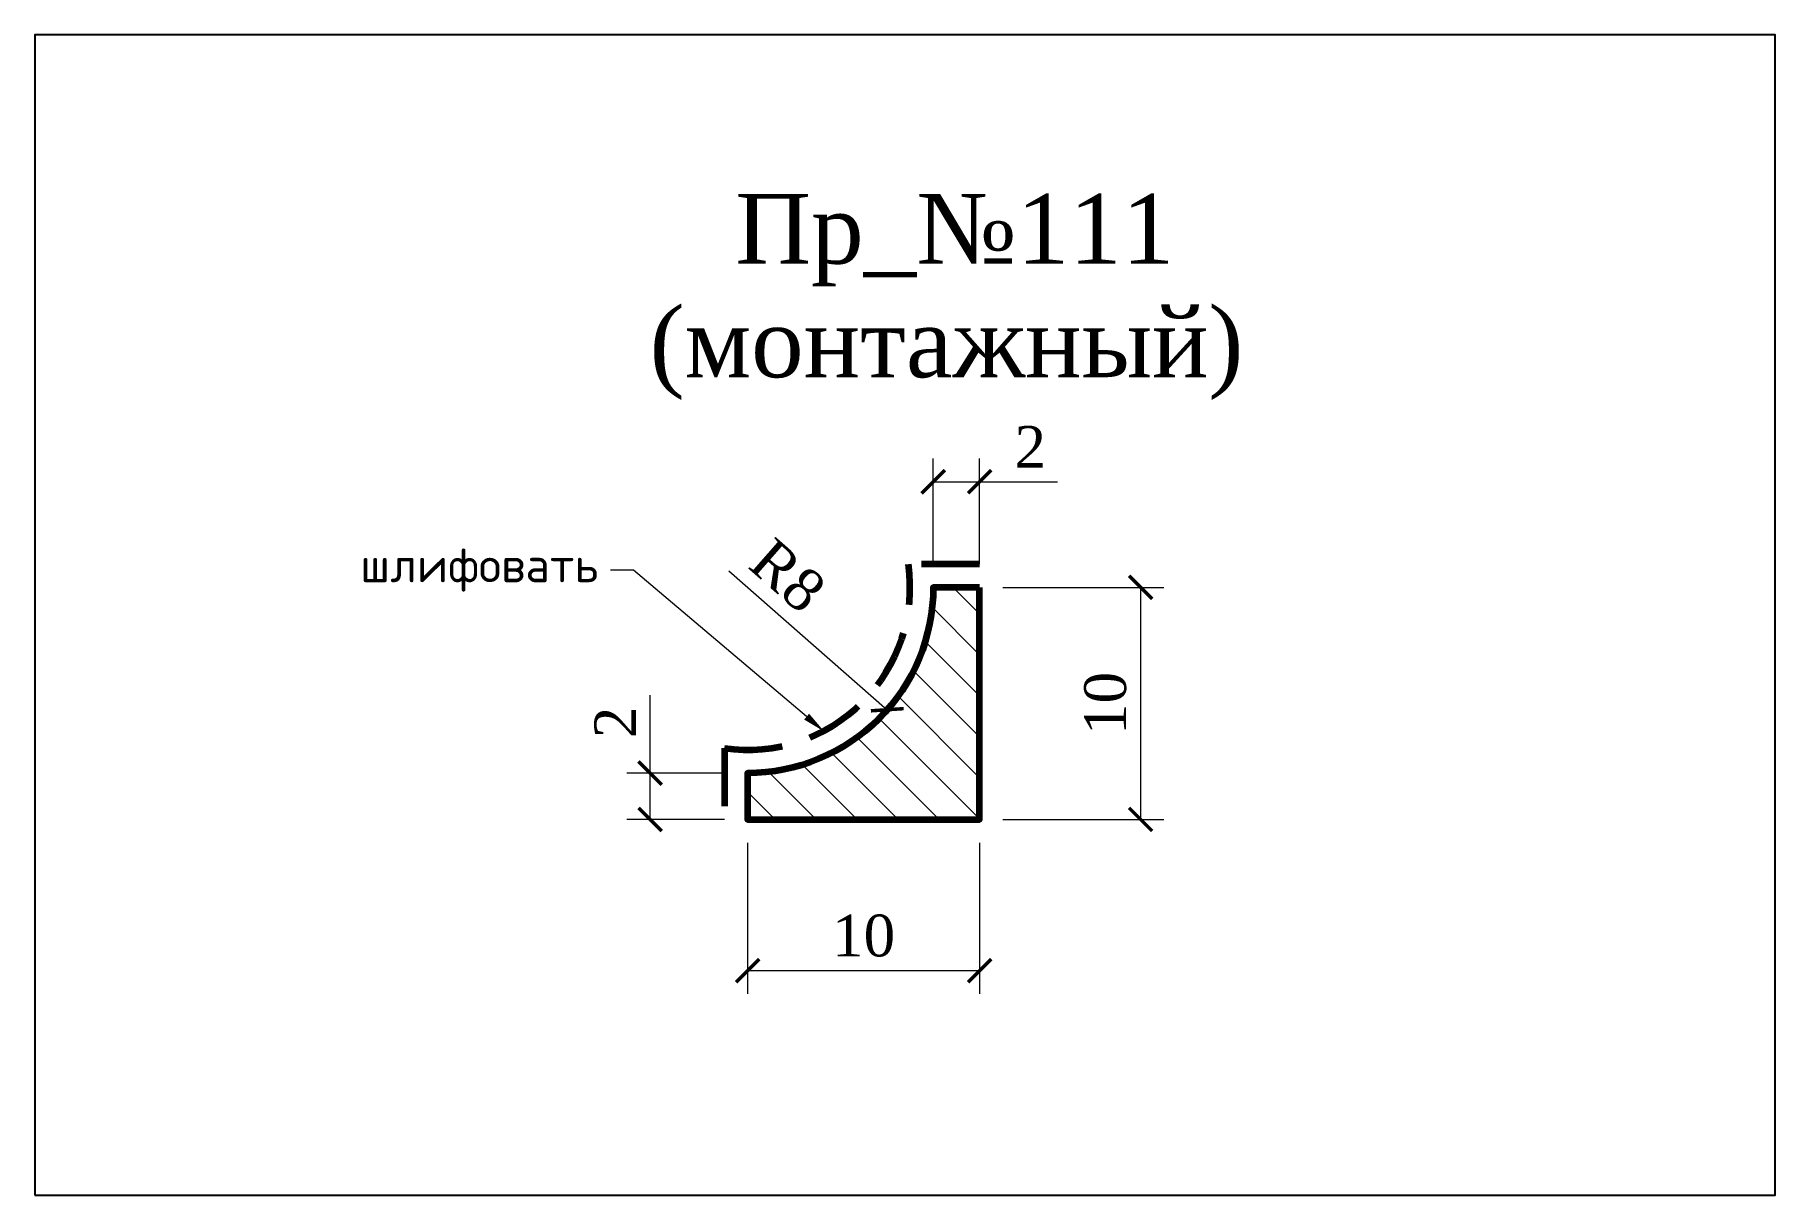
# Model space of a CAD drawing. Header units: millimetres. Extents: x 303365.6 to 303440.6, y -90806.2 to -90756.2.
import ezdxf
from ezdxf import colors
from ezdxf.entities.mleader import LeaderData, LeaderLine
from ezdxf.math import Vec2, Vec3

# ---------------------------------------------------------------- set-up
doc = ezdxf.new("R2010")
doc.units = ezdxf.units.MM
doc.header["$MEASUREMENT"] = 0
doc.linetypes.add('HIDDEN', pattern=[0.375, 0.25, -0.125])
doc.layers.add('Outside panel', color=7, linetype='Continuous', lineweight=18, true_color=0x7f5e57)
for name, color, linetype, lineweight in [('линия 15', 7, 'Continuous', 15), ('линия 50', 1, 'Continuous', 211), ('служебный слой РАЗМЕРЫ', 7, 'Continuous', 9)]:
    doc.layers.add(name, color=color, linetype=linetype, lineweight=lineweight)
doc.layers.add('размеры в модели', color=7, linetype='Continuous')
doc.styles.add('ELECT', font='times.ttf')
doc.styles.get("Standard").update_dxf_attribs({"font": 'times.ttf'})
doc.styles.add('ЕСКД профили текст', font='isocpeur.ttf')
doc.dimstyles.new('M_1', dxfattribs={"dimtxt": 1.8, "dimasz": 1, "dimexe": 1, "dimexo": 1, "dimgap": 0.6, "dimtad": 1, "dimdec": 0, "dimdsep": 46, "dimtxsty": 'Standard', "dimblk": 'ARCHTICK', "dimcen": -5, "dimclrd": 7, "dimclre": 7, "dimclrt": 7, "dimadec": 0, "dimazin": 0, "dimtfac": 1, "dimtdec": 0, "dimtmove": 0, "dimatfit": 3, "dimfxl": 1, "dimtolj": 1, "dimtzin": 0, "dimlwd": 5, "dimlwe": 5, "dimarcsym": 0})

# ---------------------------------------------------------------- blocks, each defined once
blk = doc.blocks.new('_ArchTick')
at = {"color": 0, "linetype": 'ByBlock', "const_width": 0.15}
blk.add_lwpolyline([(-0.5, -0.5), (0.5, 0.5)], dxfattribs=at)
blk = doc.blocks.new('*D3')
at = {"layer": 'Defpoints', "color": 0, "ltscale": 1000, "transparency": 16777216}
for p in [(307687.939, -90624.623), (307687.939, -90634.623), (307694.877, -90634.623)]:
    blk.add_point(p, dxfattribs=at)
at = {"layer": 'размеры в модели', "color": 7, "lineweight": 5, "ltscale": 1000, "transparency": 16777216}
for p, q in [((307688.939, -90624.623), (307695.877, -90624.623)), ((307694.877, -90624.623), (307694.877, -90634.623)), ((307688.939, -90634.623), (307695.877, -90634.623))]:
    blk.add_line(p, q, dxfattribs=at)
for p, rotation in [((307694.877, -90624.623), 90), ((307694.877, -90634.623), 270)]:
    blk.add_blockref('_ArchTick', p, dxfattribs=dict(at, rotation=rotation))
at = {"layer": 'размеры в модели', "color": 7, "ltscale": 1000, "transparency": 16777216, "insert": (307693.361, -90629.623), "char_height": 1.8, "attachment_point": 5, "rotation": 90}
blk.add_mtext('\\A1;10', dxfattribs=at)
blk = doc.blocks.new('*D4')
at = {"layer": 'Defpoints', "color": 0, "ltscale": 1000, "transparency": 16777216}
for p in [(307687.939, -90620.068), (307685.939, -90624.623), (307687.939, -90624.623)]:
    blk.add_point(p, dxfattribs=at)
at = {"layer": 'размеры в модели', "color": 7, "lineweight": 5, "ltscale": 1000, "transparency": 16777216}
for p, q in [((307685.939, -90623.623), (307685.939, -90619.068)), ((307687.939, -90623.623), (307687.939, -90619.068)), ((307685.939, -90620.068), (307687.939, -90620.068)), ((307687.939, -90620.068), (307691.301, -90620.068))]:
    blk.add_line(p, q, dxfattribs=at)
at = {"layer": 'размеры в модели', "color": 7, "lineweight": 5, "ltscale": 1000, "transparency": 16777216, "rotation": 180}
blk.add_blockref('_ArchTick', (307685.939, -90620.068), dxfattribs=at)
at = {"layer": 'размеры в модели', "color": 7, "lineweight": 5, "ltscale": 1000, "transparency": 16777216}
blk.add_blockref('_ArchTick', (307687.939, -90620.068), dxfattribs=at)
at = {"layer": 'размеры в модели', "color": 7, "ltscale": 1000, "transparency": 16777216, "insert": (307690.12, -90618.568), "char_height": 1.8, "attachment_point": 5}
blk.add_mtext('\\A1;2', dxfattribs=at)
blk = doc.blocks.new('*D5')
at = {"layer": 'Defpoints', "color": 0, "ltscale": 1000, "transparency": 16777216}
for p in [(307673.736, -90632.623), (307677.939, -90632.623), (307677.939, -90634.623)]:
    blk.add_point(p, dxfattribs=at)
at = {"layer": 'размеры в модели', "color": 7, "lineweight": 5, "ltscale": 1000, "transparency": 16777216}
for p, q in [((307673.736, -90632.623), (307673.736, -90629.261)), ((307676.939, -90632.623), (307672.736, -90632.623)), ((307673.736, -90634.623), (307673.736, -90632.623)), ((307676.939, -90634.623), (307672.736, -90634.623))]:
    blk.add_line(p, q, dxfattribs=at)
for p, rotation in [((307673.736, -90632.623), 90), ((307673.736, -90634.623), 270)]:
    blk.add_blockref('_ArchTick', p, dxfattribs=dict(at, rotation=rotation))
at = {"layer": 'размеры в модели', "color": 7, "ltscale": 1000, "transparency": 16777216, "insert": (307672.236, -90630.442), "char_height": 1.8, "attachment_point": 5, "rotation": 90}
blk.add_mtext('\\A1;2', dxfattribs=at)
blk = doc.blocks.new('*D6')
at = {"layer": 'Defpoints', "color": 0, "ltscale": 1000, "transparency": 16777216}
for p in [(307677.939, -90624.623), (307683.958, -90629.894)]:
    blk.add_point(p, dxfattribs=at)
at = {"layer": 'размеры в модели', "color": 7, "lineweight": 5, "ltscale": 1000, "transparency": 16777216}
blk.add_line((307677.124, -90623.908), (307683.958, -90629.894), dxfattribs=at)
at = {"layer": 'размеры в модели', "color": 7, "lineweight": 5, "ltscale": 1000, "transparency": 16777216, "rotation": 318.7890128411528}
blk.add_blockref('_ArchTick', (307683.958, -90629.894), dxfattribs=at)
at = {"layer": 'размеры в модели', "color": 7, "ltscale": 1000, "transparency": 16777216, "insert": (307679.666, -90624.12), "char_height": 1.8, "attachment_point": 5, "rotation": 318.78901}
blk.add_mtext('\\A1;R8', dxfattribs=at)
blk = doc.blocks.new('111')
at = {"layer": 'Outside panel', "ltscale": 1000}
h = blk.add_hatch(dxfattribs=at)
h.set_pattern_fill('ANSI31', color=256, scale=10, angle=90)
h.set_pattern_definition([(135, (-2599.4801, 5330.6306), (-0.8838834765, -0.8838834765), [])])
h.paths.add_polyline_path([(307677.939, -90632.623), (307677.939, -90634.623), (307687.939, -90634.623), (307687.939, -90624.623), (307685.939, -90624.623, -0.414214)])
at = {"layer": 'линия 50', "color": 1, "linetype": 'HIDDEN', "ltscale": 10, "true_color": 0xff0909}
blk.add_lwpolyline([(307687.939, -90623.623), (307687.939, -90623.623), (307684.868, -90623.623, -0.500907), (307676.939, -90631.551), (307676.939, -90634.623)], format="xyb", dxfattribs=at)
at = {"layer": 'линия 50', "color": 7}
blk.add_lwpolyline([(307687.939, -90624.623), (307685.939, -90624.623, -0.414214), (307677.939, -90632.623), (307677.939, -90634.623), (307687.939, -90634.623)], format="xyb", close=True, dxfattribs=at)
at = {"color": 7, "ltscale": 1000, "style": 'ELECT'}
for s, p in [('Пр_№111', (307677.405, -90610.669)), ('(монтажный)', (307673.715, -90615.568))]:
    blk.add_text(s, height=3, dxfattribs=at).set_placement(p)
at = {"layer": 'размеры в модели', "color": 0, "ltscale": 1000}
dim = blk.add_linear_dim(base=(307687.939, -90620.068), p1=(307685.939, -90624.623), p2=(307687.939, -90624.623), dimstyle='M_1', override={"dimtxt": 1.8}, dxfattribs=at)
dim.commit()
dim.dimension.update_dxf_attribs({"geometry": '*D4', "text_midpoint": (307690.12, -90618.568)})
dim = blk.add_radius_dim(center=(307677.939, -90624.623), mpoint=(307683.958, -90629.894), dimstyle='M_1', override={"dimtxt": 1.8}, dxfattribs=at)
dim.commit()
dim.dimension.update_dxf_attribs({"geometry": '*D6', "text_midpoint": (307678.667, -90625.26), "dimtype": 132})
for base, p1, p2, picture, middle in [((307694.877, -90634.623), (307687.939, -90624.623), (307687.939, -90634.623), '*D3', (307693.361, -90629.623)), ((307673.736, -90632.623), (307677.939, -90634.623), (307677.939, -90632.623), '*D5', (307672.236, -90630.442))]:
    dim = blk.add_linear_dim(base=base, p1=p1, p2=p2, angle=90, dimstyle='M_1', override={"dimtxt": 1.8}, dxfattribs=at)
    dim.commit()
    dim.dimension.update_dxf_attribs({"geometry": picture, "text_midpoint": middle})
blk.add_linear_dim(base=(307687.939, -90641.137), p1=(307677.939, -90634.623), p2=(307687.939, -90634.623), dimstyle='M_1', override={"dimtxt": 1.8}, dxfattribs=at).render()

msp = doc.modelspace()

# ---------------------------------------------------------------- linework, layer by layer
at = {"color": 6, "ltscale": 1000}
msp.add_lwpolyline([(303365.645, -90806.222), (303440.645, -90806.222), (303440.645, -90756.222), (303365.645, -90756.222)], close=True, dxfattribs=at)

# ---------------------------------------------------------------- block references
at = {"layer": 'линия 15', "color": 5}
msp.add_blockref('111', (-4281.577, -155.41), dxfattribs=at)

# ---------------------------------------------------------------- leaders
at = {"layer": 'служебный слой РАЗМЕРЫ'}
ml = msp.add_multileader_mtext('Standard', dxfattribs=at)
ml.set_content('\\A1;шлифовать', color=256, style='ЕСКД профили текст')
ml.set_leader_properties(color=256, linetype='ByLayer', lineweight=-1)
ml.build(insert=Vec2(0, 0))
ml.multileader.update_dxf_attribs({"dogleg_length": 1, "arrow_head_size": 1})
ctx = ml.context
ctx.base_point, ctx.char_height, ctx.arrow_head_size, ctx.landing_gap_size, ctx.plane_origin = Vec3(303379.251, -90779.287), 1.5, 1, 0.5, Vec3(303420.774, -90753.334)
ctx.text_align_type = 2
notes = []
notes.append((ctx, [(0, (1, 1, 0), (303391.451, -90779.287), (-1, 0), 1, [(0, [(303399.669, -90786.247)], 0, [])])]))
ctx.mtext.insert, ctx.mtext.alignment, ctx.mtext.flow_direction = Vec3(303389.951, -90778.312), 3, 5
for ctx, leaders in notes:
    for number, flags, end, landing, length, lines in leaders:
        leader = LeaderData()
        leader.index, (leader.has_last_leader_line, leader.has_dogleg_vector, leader.attachment_direction) = number, flags
        leader.last_leader_point, leader.dogleg_vector, leader.dogleg_length = Vec3(end), Vec3(landing), length
        for number, points, colour, breaks in lines:
            line = LeaderLine()
            line.index, line.vertices, line.color, line.breaks = number, Vec3.list(points), colors.encode_raw_color(colour), breaks
            leader.lines.append(line)
        ctx.leaders.append(leader)

doc.saveas('drawing.dxf')
